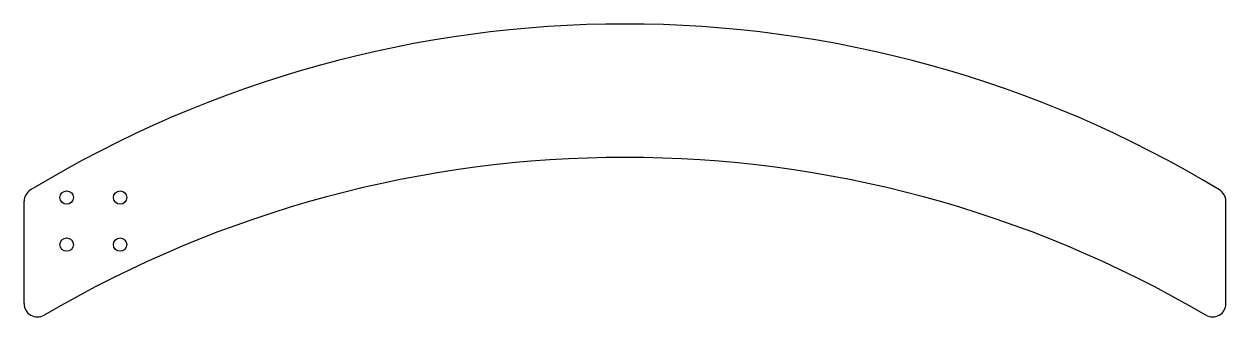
# Model space of a CAD drawing. Header units: inches. Extents: x 7.09 to 16.09, y 0.7 to 2.9.
import ezdxf

# ---------------------------------------------------------------- set-up
doc = ezdxf.new("R2010")
doc.units = ezdxf.units.IN
doc.header["$MEASUREMENT"] = 0

msp = doc.modelspace()

# ---------------------------------------------------------------- linework, layer by layer
for p, q in [((7.0948, 0.8034), (7.0948, 1.5705)), ((16.0948, 0.8034), (16.0948, 1.5705))]:
    msp.add_line(p, q)
for centre in [(7.4139, 1.5986), (7.8139, 1.5986), (7.4139, 1.2458), (7.8139, 1.2458)]:
    msp.add_circle(centre, 0.05)
for centre, radius, start, end in [((11.5948, -5.6921), 8.5915, 58.79074, 121.20926), ((11.5948, -6.6921), 8.5915, 59.58618, 120.41382), ((7.1948, 1.5705), 0.1, 121.20926, 180), ((15.9948, 1.5705), 0.1, 0, 58.79074), ((7.1948, 0.8034), 0.1, 180, 300.41382), ((15.9948, 0.8034), 0.1, 239.58618, 0)]:
    msp.add_arc(centre, radius, start, end)

doc.saveas('drawing.dxf')
